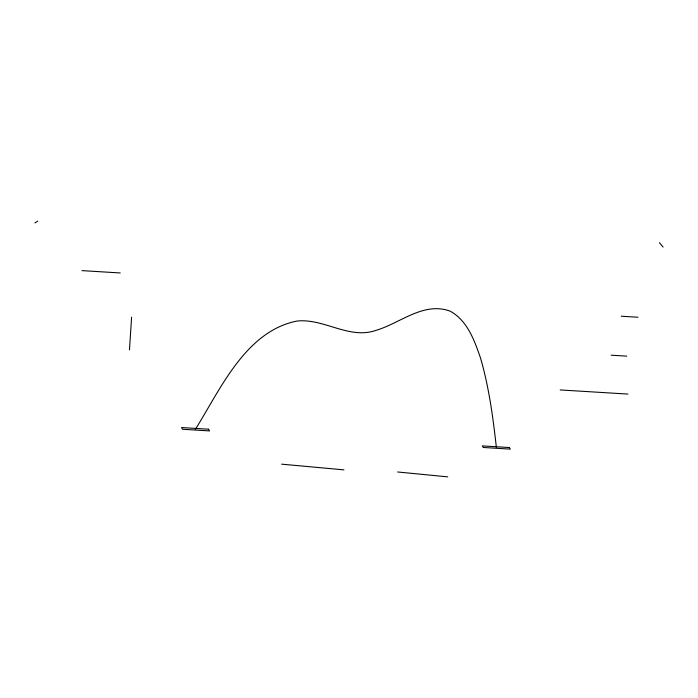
<?xml version="1.0" encoding="UTF-8"?>
<svg xmlns="http://www.w3.org/2000/svg" width="698" height="698" viewBox="0 0 698 698"><rect width="100%" height="100%" fill="white"/><g stroke="black" fill="none" stroke-linecap="round" stroke-linejoin="round"><path stroke-width="1.05" d="M129.479 349.89L131.599 317.18M195.283 429.506C220.263 389.606 245.504 331.227 296.982 321.054C324.099 318.131 349.026 339.804 376.082 330.346C400.268 323.191 423.808 301.283 450.236 311.212C467.547 320.705 474.492 340.641 480.582 358.214C489.019 387.364 493.032 417.5 496.4 447.584M34.9 222.906L37.797 221.144M81.963 270.623L120.248 272.962M621.255 316.22L637.937 317.241M611.134 355.195L626.787 356.146M560.206 389.938L627.903 394.073M281.608 464.161L343.966 469.859M397.607 471.979L447.741 476.856M659.462 242.721L663.1 247.066M509.304 447.54L482.301 445.891L483.269 447.47L510.273 449.119L509.304 447.54M208.528 429.209L181.524 427.56L182.571 429.27L209.575 430.919L208.528 429.209"/></g></svg>
